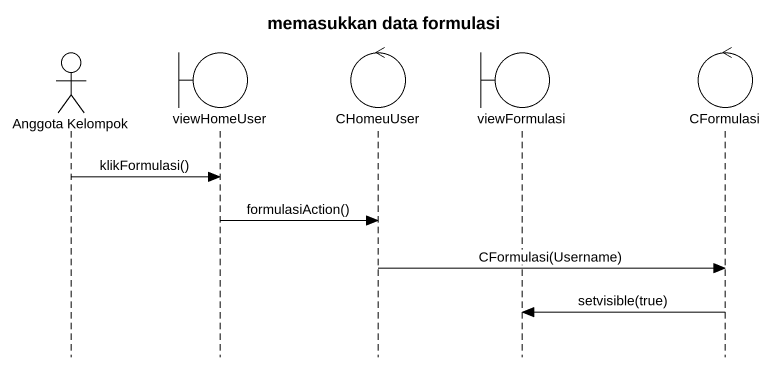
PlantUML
@startuml
title memasukkan data formulasi
hide footbox
actor "Anggota Kelompok" as Anggota_Kelompok
boundary viewHomeUser
control CHomeuUser
boundary viewFormulasi
control CFormulasi

Anggota_Kelompok -> viewHomeUser : klikFormulasi()
viewHomeUser -> CHomeuUser : formulasiAction()
CHomeuUser -> CFormulasi : CFormulasi(Username)
CFormulasi -> viewFormulasi : setvisible(true)
@enduml
